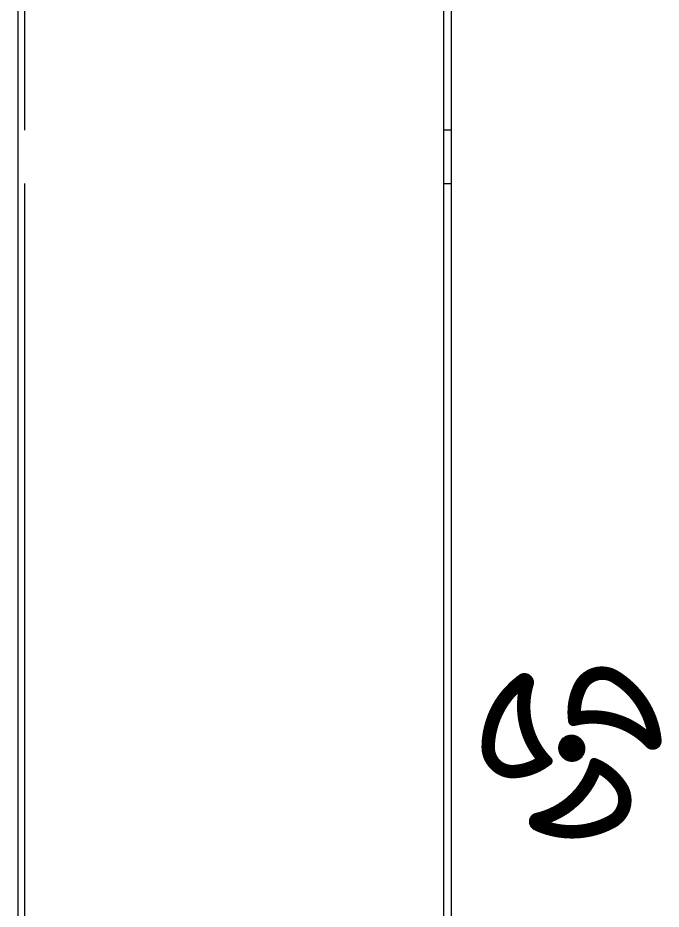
# Model space of a CAD drawing. Header units: millimetres. Extents: x 1826 to 2116, y 1670 to 1795.
# Drawn here: x 2029.72 to 2047.84, y 1722.38 to 1747.49 of the extents above; entities that cross this region are included whole.
import ezdxf

# ---------------------------------------------------------------- set-up
doc = ezdxf.new("R2010")
doc.units = ezdxf.units.MM

msp = doc.modelspace()

# ---------------------------------------------------------------- hatches: boundary and pattern name
h = msp.add_hatch()
h.set_pattern_fill('ANSI31', color=256, scale=0.01)
h.set_pattern_definition([(45, (1288.407736982373, 2153.37000904762), (-0.0008838834764831843, 0.0008838834764831845), [])])
h.paths.add_polyline_path([(2046.623377040701, 1729.07949078177, 0.4355398492082623), (2045.408347739685, 1728.729954435878, 0.1550419713484735), (2045.233130731089, 1727.654604845732, 0.4455723887007696), (2045.385907370139, 1727.553117990453, -0.2745012724471314), (2047.411386417047, 1726.962288523436, 0.7162168567582892), (2047.837232874182, 1727.154212221866, 0.2377586624974714)])
h.paths.add_polyline_path([(2045.720530515051, 1728.571708062255, -0.4355398492098542), (2046.443005006615, 1728.779547571613, -0.2018650219686939), (2047.440118728103, 1727.414864390476, 0.2106234035483669), (2045.564235541031, 1727.94477680701, -0.1128926953663465)], flags=16)
h.paths.add_polyline_path([(2044.231826359642, 1728.69873090503, 0.7162168567583024), (2043.852692332646, 1728.971562905809, 0.2377586624974579), (2042.792280107147, 1726.957693637528, 0.435539849208241), (2043.702502112744, 1726.080215569452, 0.1550419713484939), (2044.72139068006, 1726.466147983904, 0.4455723887007806), (2044.732892555355, 1726.649199862067, -0.2745012724471362)])
h.paths.add_polyline_path([(2044.304541985155, 1726.60780717999, -0.1128926953663325), (2043.683456104674, 1726.429696970354, -0.4355398492099099), (2043.142224563878, 1726.951458478955, -0.2018650219686919), (2043.825518006117, 1728.497325882795, 0.2106234035483669)], flags=16)
h.paths.add_polyline_path([(2045.690357157004, 1726.91264978671, 1), (2044.950320143238, 1726.91264978671, 1)])
h.paths.add_polyline_path([(2046.850166097934, 1725.9277793548, 0.1550419713484756), (2046.006494539217, 1726.617196530494, 0.4455723887007994), (2045.84221602487, 1726.53563150761, -0.2745012724471386), (2044.317803173675, 1725.076929931664, 0.7162168567583025), (2044.271090743536, 1724.612174232456, 0.2377586624974714), (2046.545358802515, 1724.70076494083, 0.435539849208232)])
h.paths.add_polyline_path([(2046.092238424178, 1726.185365373129, -0.1128926953663607), (2046.557029330637, 1725.73654432752, -0.4355398492098184), (2046.375786379871, 1725.00694330956, -0.2018650219686913), (2044.695379216144, 1724.825759086859, 0.2106234035483669)], flags=16)

# ---------------------------------------------------------------- linework, layer by layer
at = {"linetype": 'Continuous'}
for p, q in [((2041.920338650121, 1786.289949071947), (2041.920338650121, 1711.243602632547)), ((2041.720338650122, 1699.436972587248), (2041.720338650122, 1786.080894230647)), ((2029.720338650122, 1783.948465292848), (2029.720338650122, 1702.069431959248)), ((2029.905382164223, 1783.948465292848), (2029.905382164223, 1744.319431959248)), ((2041.920338650121, 1744.319431959248), (2041.720338650122, 1744.319431959248)), ((2029.905382164223, 1742.819431959248), (2029.905382164223, 1702.069431959248)), ((2041.720338650122, 1742.819431959248), (2041.920338650121, 1742.819431959248))]:
    msp.add_line(p, q, dxfattribs=at)

doc.saveas('drawing.dxf')
